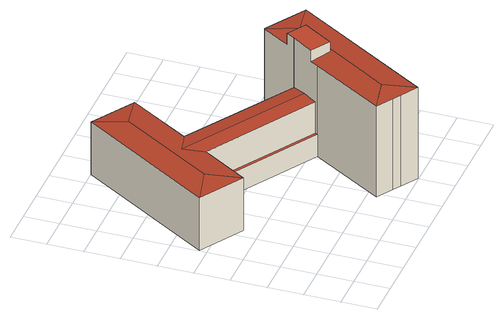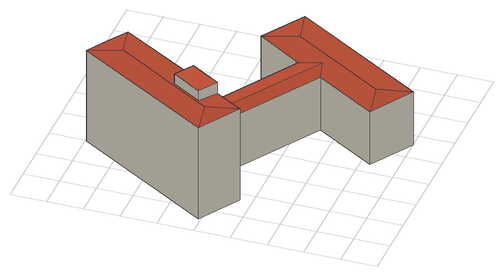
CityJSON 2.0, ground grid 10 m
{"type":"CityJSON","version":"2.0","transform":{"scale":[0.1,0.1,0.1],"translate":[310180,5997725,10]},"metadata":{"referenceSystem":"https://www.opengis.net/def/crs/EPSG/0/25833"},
"CityObjects":{
"building1":{"type":"Building","children":["building1-1"]},
"building1-1":{"type":"BuildingPart","attributes":{"Polygon":"True"},"parents":["building1"],"geometry":[{"type":"MultiSurface","lod":"2","boundaries":[[[0,1,2,3,4,5,6,7,8,9]],[[10,11,12,13]],[[12,14,15,16,17,18,19,13]],[[0,9,8,20,21]],[[19,10,13]],[[22,20,8,7,23]],[[12,11,14]],[[24,25,26,27]],[[28,29,30,31,32]],[[21,33,1,0]],[[16,34,35,17]],[[35,36,18,17]],[[20,22,37,38]],[[22,23,39,37]],[[10,19,40,41]],[[7,6,27,42,43]],[[28,32,5,4]],[[33,21,44,45]],[[30,29,3,2]],[[29,28,4,3]],[[11,10,41,46]],[[20,38,44,21]],[[24,27,6,5,32,31,36,35,34]],[[14,11,46,47]],[[16,15,26,25]],[[27,26,48,42]],[[34,16,25,24]],[[26,15,14,47,48]],[[19,18,49,40]],[[49,18,36,31,50]],[[50,31,30,2,1,33,45]],[[39,23,7,43]]],"semantics":{"surfaces":[{"type":"RoofSurface"},{"type":"WallSurface"}],"values":[0,0,0,0,0,0,0,0,0,0,0,0,1,1,1,1,1,1,1,1,1,1,1,1,1,1,1,1,1,1,1,1]}}]}
},
"vertices":[
[655,377,291],[628,465,286],[580,387,286],[633,354,290],[580,269,290],[527,302,286],[513,280,286],[387,75,285],[479,94,291],[639,351,291],[241,801,168],[4,422,168],[104,445,174],[267,707,174],[128,346,168],[205,468,168],[210,477,168],[197,537,172],[257,553,168],[364,725,168],[504,3,286],[746,393,286],[456,32,286],[434,46,286],[519,288,73],[210,477,73],[205,468,73],[513,280,73],[580,269,320],[633,354,320],[580,387,320],[565,362,320],[527,302,320],[629,465,286],[519,288,168],[542,325,172],[565,362,168],[456,32,5],[504,3,5],[434,46,5],[364,725,5],[241,801,5],[513,280,5],[387,75,5],[746,393,5],[629,465,5],[4,422,5],[128,346,5],[205,468,5],[257,553,5],[565,362,5]
]}
